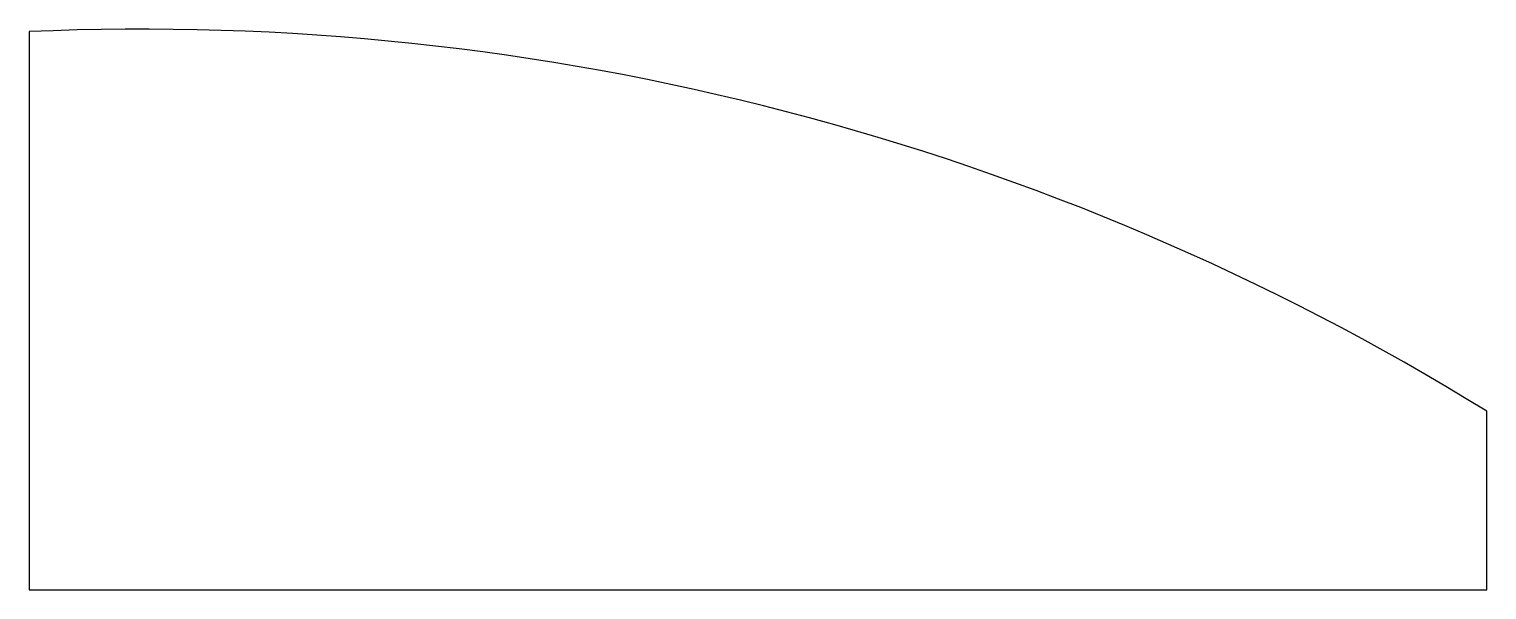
# Model space of a CAD drawing. Header units: millimetres. Extents: x 82 to 208, y -161 to -112.
import ezdxf

# ---------------------------------------------------------------- set-up
doc = ezdxf.new("R2010")
doc.units = ezdxf.units.MM

msp = doc.modelspace()

# ---------------------------------------------------------------- linework, layer by layer
for p, q in [((82.3, -112.71), (82.3, -160.75)), ((207.7, -160.75), (207.7, -145.38)), ((82.3, -160.75), (207.7, -160.75))]:
    msp.add_line(p, q)
msp.add_arc((92, -332.5), 220, 58.2705, 92.527)

doc.saveas('drawing.dxf')
